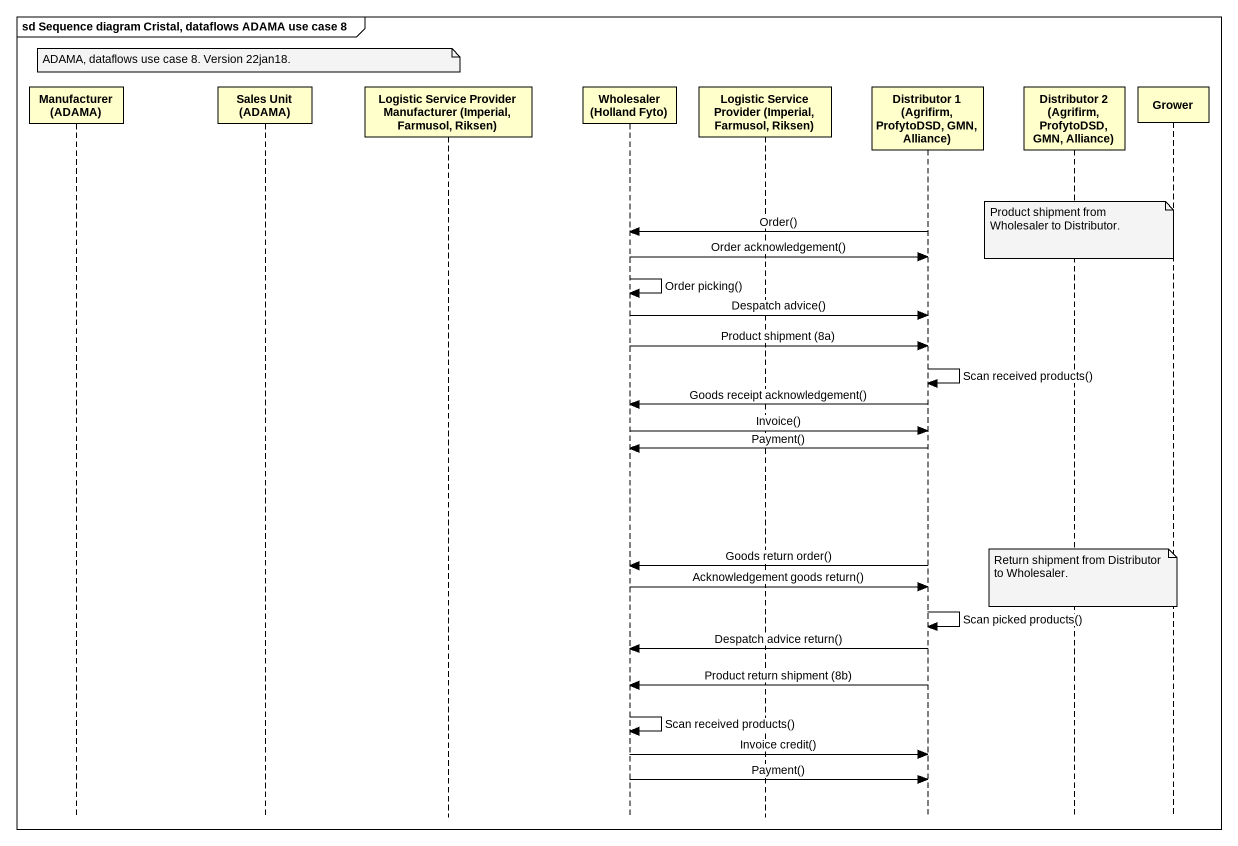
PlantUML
@startuml
mainframe sd Sequence diagram Cristal, dataflows ADAMA use case 8
hide footbox
participant "Manufacturer (ADAMA)" as Manufacturer_ADAMA
participant "Sales Unit (ADAMA)" as Sales_Unit_ADAMA
participant "Logistic Service Provider Manufacturer (Imperial, Farmusol, Riksen)" as Logistic_Service_Provider
participant "Wholesaler (Holland Fyto)" as Wholesaler_Holland_Fyto
participant "Logistic Service Provider (Imperial, Farmusol, Riksen)" as Logistic_Service_Provider_2
participant "Distributor 1 (Agrifirm, ProfytoDSD, GMN, Alliance)" as Distributor_1_Agrifirm
participant "Distributor 2 (Agrifirm, ProfytoDSD, GMN, Alliance)" as Distributor_2_Agrifirm
participant Grower

note over Sales_Unit_ADAMA : ADAMA, dataflows use case 8. Version 22jan18.
note over Distributor_2_Agrifirm : Product shipment from Wholesaler to Distributor.
Distributor_1_Agrifirm -> Wholesaler_Holland_Fyto : Order()
Wholesaler_Holland_Fyto -> Distributor_1_Agrifirm : Order acknowledgement()
Wholesaler_Holland_Fyto -> Wholesaler_Holland_Fyto : Order picking()
Wholesaler_Holland_Fyto -> Distributor_1_Agrifirm : Despatch advice()
Wholesaler_Holland_Fyto -> Distributor_1_Agrifirm : Product shipment (8a)
Distributor_1_Agrifirm -> Distributor_1_Agrifirm : Scan received products()
Distributor_1_Agrifirm -> Wholesaler_Holland_Fyto : Goods receipt acknowledgement()
Wholesaler_Holland_Fyto -> Distributor_1_Agrifirm : Invoice()
Distributor_1_Agrifirm -> Wholesaler_Holland_Fyto : Payment()
Distributor_1_Agrifirm -> Wholesaler_Holland_Fyto : Goods return order()
note over Distributor_2_Agrifirm : Return shipment from Distributor to Wholesaler.
Wholesaler_Holland_Fyto -> Distributor_1_Agrifirm : Acknowledgement goods return()
Distributor_1_Agrifirm -> Distributor_1_Agrifirm : Scan picked products()
Distributor_1_Agrifirm -> Wholesaler_Holland_Fyto : Despatch advice return()
Distributor_1_Agrifirm -> Wholesaler_Holland_Fyto : Product return shipment (8b)
Wholesaler_Holland_Fyto -> Wholesaler_Holland_Fyto : Scan received products()
Wholesaler_Holland_Fyto -> Distributor_1_Agrifirm : Invoice credit()
Wholesaler_Holland_Fyto -> Distributor_1_Agrifirm : Payment()
@enduml
